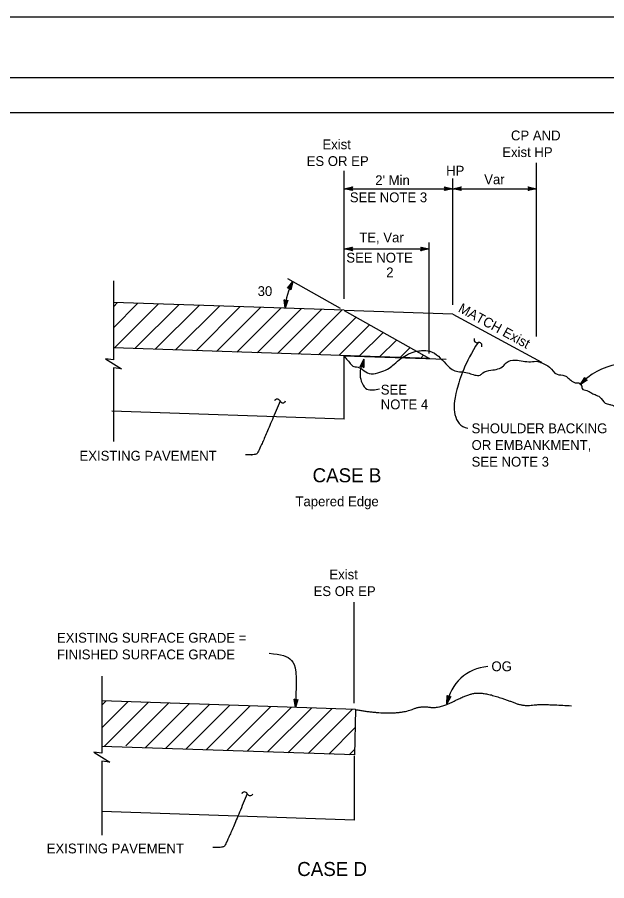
# Model space of a CAD drawing. Extents: x -894 to 866, y -472 to 714.
# Drawn here: x -391 to 30, y 98 to 714 of the extents above; entities that cross this region are included whole.
import ezdxf

# ---------------------------------------------------------------- set-up
doc = ezdxf.new("R2010")
doc.units = 0
for name, color, linetype in [('border_PLOTTING-ELEMENTS', 7, 'Continuous'), ('border_rw_22x34_Cut_Lines', 7, 'Continuous'), ('border_SHEET', 7, 'Continuous'), ('rd_PAVEMENT', 7, 'Continuous'), ('rd_PAVEMENT-anno', 7, 'Continuous'), ('rd_PROFILE-FINISH', 7, 'Continuous'), ('rd_PROFILE-OG', 7, 'Continuous'), ('STR_Hatching A', 7, 'Continuous')]:
    doc.layers.add(name, color=color, linetype=linetype)

msp = doc.modelspace()

# ---------------------------------------------------------------- linework, layer by layer
at = {"layer": 'border_PLOTTING-ELEMENTS'}
for points in [[(-894.04, -472.44), (865.96, -472.44), (865.96, 713.56), (-894.04, 713.56)], [(-864.04, 670.56), (835.96, 670.56), (835.96, -429.44), (-864.04, -429.44)]]:
    msp.add_lwpolyline(points, close=True, dxfattribs=at)
at = {"layer": 'border_rw_22x34_Cut_Lines'}
msp.add_lwpolyline([(-864.04, 670.56), (835.96, 670.56), (835.96, -429.44), (-864.04, -429.44)], close=True, dxfattribs=at)
at = {"layer": 'border_SHEET'}
msp.add_line((-814.04, 645.56), (810.96, 645.56), dxfattribs=at)
at = {"layer": 'rd_PAVEMENT'}
for p, q in [((-321.96, 525.69), (-321.99, 477.22)), ((-157.64, 504.67), (-321.97, 510.27)), ((-157.65, 504.6), (-96.74, 470.21)), ((-321.99, 477.22), (-321.98, 469.39)), ((-96.74, 470.21), (-321.98, 477.89)), ((-157.63, 427.16), (-157.63, 472.29)), ((-157.63, 472.29), (-84.93, 469.81)), ((-321.98, 463.69), (-321.98, 455.86)), ((-321.98, 455.86), (-321.98, 411.14)), ((-157.63, 427.16), (-323.18, 432.81)), ((-330.2, 243.97), (-330.24, 188.89)), ((-149.43, 220.06), (-330.19, 226.22)), ((-149.43, 220.06), (-150.15, 187.7)), ((-150.15, 187.7), (-330.19, 193.84)), ((-150.17, 141.34), (-150.17, 186.99)), ((-330.23, 183.2), (-330.23, 130.64)), ((-150.17, 141.34), (-330.16, 147.48))]:
    msp.add_line(p, q, dxfattribs=at)
for points in [[(-321.98, 469.39), (-327.74, 470.1), (-316.22, 462.98), (-321.98, 463.69)], [(-330.23, 188.89), (-335.99, 189.61), (-324.47, 182.49), (-330.23, 183.2)]]:
    msp.add_lwpolyline(points, dxfattribs=at)
at = {"layer": 'rd_PAVEMENT-anno'}
for p, q in [((-20.54, 485.93), (-20.54, 609.7)), ((-157.63, 512.95), (-157.63, 603.99)), ((-80.03, 508.58), (-80.03, 598.52)), ((-157.63, 591.32), (-80.03, 591.32)), ((-80.03, 591.32), (-20.54, 591.32)), ((-157.63, 548.48), (-96.93, 548.48)), ((-96.93, 473.91), (-96.93, 552.97)), ((-197.88, 527.4), (-160.36, 506.21)), ((-150.54, 224.73), (-150.54, 296.72))]:
    msp.add_line(p, q, dxfattribs=at)
for points in [[(-151.73, 590.01), (-157.63, 591.32), (-151.73, 592.63), (-151.94, 592.29), (-156.26, 591.33), (-151.94, 590.36), (-152.14, 590.7), (-154.91, 591.32), (-152.15, 591.94), (-152.36, 591.59), (-153.55, 591.32), (-152.35, 591.05), (-152.51, 591.32), (-151.73, 592.63), (-152.51, 591.32)], [(-85.94, 592.64), (-80.03, 591.32), (-85.94, 590.02), (-85.73, 590.36), (-81.4, 591.32), (-85.73, 592.29), (-85.52, 591.95), (-82.75, 591.33), (-85.52, 590.71), (-85.31, 591.06), (-84.11, 591.33), (-85.31, 591.6), (-85.15, 591.32), (-85.94, 590.02), (-85.15, 591.32)], [(-74.13, 590.01), (-80.03, 591.32), (-74.13, 592.63), (-74.34, 592.29), (-78.67, 591.33), (-74.34, 590.36), (-74.55, 590.7), (-77.32, 591.32), (-74.55, 591.94), (-74.76, 591.59), (-75.96, 591.32), (-74.75, 591.05), (-74.92, 591.32), (-74.13, 592.63), (-74.92, 591.32)], [(-26.45, 592.64), (-20.54, 591.32), (-26.45, 590.02), (-26.24, 590.36), (-21.91, 591.32), (-26.24, 592.29), (-26.03, 591.95), (-23.26, 591.33), (-26.03, 590.71), (-25.82, 591.06), (-24.62, 591.33), (-25.82, 591.6), (-25.66, 591.32), (-26.45, 590.02), (-25.66, 591.32)], [(-151.73, 547.16), (-157.63, 548.48), (-151.73, 549.79), (-151.94, 549.44), (-156.26, 548.49), (-151.94, 547.51), (-152.14, 547.86), (-154.91, 548.48), (-152.15, 549.09), (-152.36, 548.74), (-153.55, 548.48), (-152.35, 548.21), (-152.51, 548.48), (-151.73, 549.79), (-152.51, 548.48)], [(-102.83, 549.8), (-96.93, 548.48), (-102.83, 547.17), (-102.62, 547.52), (-98.29, 548.48), (-102.62, 549.45), (-102.41, 549.1), (-99.64, 548.48), (-102.41, 547.87), (-102.2, 548.22), (-101, 548.48), (-102.21, 548.75), (-102.04, 548.48), (-102.83, 547.17), (-102.04, 548.48)], [(-197.88, 520.54), (-194.1, 525.26), (-195.52, 519.38), (-195.74, 519.73), (-194.7, 524.03), (-197.47, 520.57), (-197.07, 520.61), (-195.3, 522.82), (-195.96, 520.07), (-196.18, 520.41), (-195.89, 521.6), (-196.66, 520.64), (-196.35, 520.67), (-195.52, 519.38), (-196.35, 520.67)], [(-197.67, 511.84), (-199.56, 506.09), (-200.29, 512.1), (-199.96, 511.86), (-199.43, 507.46), (-198.04, 511.67), (-198.41, 511.5), (-199.29, 508.8), (-199.63, 511.61), (-199.31, 511.37), (-199.16, 510.15), (-198.77, 511.32), (-199.06, 511.19), (-200.29, 512.1), (-199.06, 511.19)], [(-146.16, 464.47), (-143.52, 469.91), (-143.6, 463.86), (-143.89, 464.15), (-143.83, 468.58), (-145.77, 464.59), (-145.38, 464.71), (-144.14, 467.27), (-144.18, 464.43), (-144.47, 464.72), (-144.46, 465.94), (-144.99, 464.84), (-144.69, 464.93), (-143.6, 463.86), (-144.69, 464.93)], [(15.69, 454.85), (10.55, 451.65), (13.85, 456.72), (13.95, 456.33), (11.53, 452.62), (15.3, 454.95), (14.91, 455.05), (12.5, 453.56), (14.04, 455.93), (14.14, 455.53), (13.47, 454.51), (14.51, 455.16), (14.21, 455.24), (13.85, 456.72), (14.21, 455.24)], [(-81.64, 229.42), (-84.44, 224.05), (-84.18, 230.1), (-83.89, 229.8), (-84.09, 225.38), (-82.03, 229.3), (-82.42, 229.19), (-83.74, 226.68), (-83.61, 229.51), (-83.33, 229.22), (-83.38, 227.99), (-82.81, 229.08), (-83.12, 229), (-84.18, 230.1), (-83.12, 229)], [(-190.67, 227.33), (-192.35, 221.52), (-193.3, 227.5), (-192.96, 227.26), (-192.27, 222.89), (-191.03, 227.15), (-191.4, 226.96), (-192.18, 224.24), (-192.62, 227.03), (-192.29, 226.8), (-192.1, 225.59), (-191.76, 226.77), (-192.04, 226.63), (-193.3, 227.5), (-192.04, 226.63)]]:
    msp.add_lwpolyline(points, close=True, dxfattribs=at)
for centre, radius, start, end in [((-158.17, 504.67), 41.41, 150.17581, 178.02771), ((-62.86, 483.75), 2.18, 156.52485, 288.02253), ((-61.51, 479.61), 2.18, 336.52485, 108.02253), ((44.6, 420.25), 46.41, 99.39042, 137.60613), ((-205.25, 439.13), 2.18, 24.25116, 155.74884), ((-201.28, 440.92), 2.18, 204.25116, 335.74884), ((-52.63, 218.51), 32.29, 94.698, 170.11693), ((-228.61, 159.17), 2.18, 24.25116, 155.74884), ((-224.64, 160.96), 2.18, 204.25116, 335.74884)]:
    msp.add_arc(centre, radius, start, end, dxfattribs=at)
for points, degree in [([(-62.18, 481.68), (-71.43, 467.45), (-78.87, 445.13), (-80.14, 429.86), (-74.76, 421.46), (-69.39, 420.54)], 3), ([(-203.26, 440.03), (-218.34, 403.44), (-221.22, 401.46), (-227.8, 401.64)], 2), ([(-210.95, 260.19), (-202.24, 259.28), (-193.66, 257.22), (-190.83, 246.87), (-192.35, 221.52)], 3), ([(-226.63, 160.07), (-241.7, 123.48), (-244.59, 121.5), (-251.16, 121.68)], 2)]:
    msp.add_open_spline(points, degree=degree, dxfattribs=at)
msp.add_spline([(-143.52, 469.91), (-146.19, 458.57), (-141.32, 448.54), (-132.26, 448.8)], degree=3, dxfattribs=at)
at = {"layer": 'rd_PROFILE-FINISH'}
for q in [(-157.65, 504.6), (-16.83, 467.6)]:
    msp.add_line((-80.03, 501.96), q, dxfattribs=at)
at = {"layer": 'rd_PROFILE-OG'}
msp.add_spline([(-157.63, 472.29), (-155.85, 469.91), (-153.19, 466.77), (-150.78, 464.59), (-148.84, 464.35), (-144.5, 462.42), (-139.67, 459.52), (-133.63, 460), (-130.73, 460.97), (-125.41, 463.38), (-122.03, 466.28), (-111.64, 473.53), (-106.33, 475.46), (-102.46, 475.95), (-96.42, 475.46), (-85.07, 466.52), (-77.58, 461.21), (-73.23, 460.73), (-68.4, 459.76), (-64.54, 458.55), (-60.67, 458.55), (-58.74, 460), (-52.94, 461.94), (-44, 465.08), (-42.07, 467.25), (-35.55, 469.18), (-24.68, 467.97), (-19.6, 468.22), (-16.7, 467.25), (-11.15, 464.11), (-5.83, 459.04), (-0.28, 458.07), (1.9, 456.62), (4.8, 454.2), (6.49, 453.24), (7.45, 453), (8.66, 453), (11.32, 451.79), (12.04, 448.89), (15.42, 447.44), (18.32, 445.99), (21.22, 444.54), (24.6, 442.85), (28.47, 438.5), (31.61, 437.54), (32.58, 437.29), (36.2, 435.36), (37.41, 434.15), (39.82, 431.74), (43.69, 428.6), (45.14, 428.84), (47.8, 425.94), (48.76, 424.73), (49, 424.49)], degree=3, dxfattribs=at)
msp.add_open_spline([(-149.43, 220.06), (-134.75, 217.44), (-114.62, 217.88), (-102.98, 222.8), (-90, 220.57), (-68.97, 231.31), (-58.23, 232.2), (-42.12, 227.28), (-30.04, 222.36), (-17.06, 224.15), (4.42, 222.8)], degree=2, dxfattribs=at)
at = {"layer": 'STR_Hatching A'}
for p, q in [((-321.98, 492.19), (-304.49, 509.67)), ((-321.97, 507.23), (-319.03, 510.17)), ((-321.27, 477.87), (-289.96, 509.18)), ((-306.73, 477.37), (-275.42, 508.68)), ((-292.19, 476.88), (-260.88, 508.19)), ((-277.65, 476.38), (-246.34, 507.69)), ((-263.12, 475.88), (-231.81, 507.19)), ((-248.58, 475.39), (-217.27, 506.7)), ((-234.04, 474.89), (-202.73, 506.2)), ((-219.5, 474.4), (-188.19, 505.71)), ((-204.97, 473.9), (-173.66, 505.21)), ((-190.43, 473.41), (-159.12, 504.72)), ((-175.89, 472.91), (-149.05, 499.75)), ((-161.36, 472.41), (-139.44, 494.33)), ((-146.82, 471.92), (-129.84, 488.9)), ((-132.28, 471.42), (-120.23, 483.47)), ((-117.74, 470.93), (-110.62, 478.05)), ((-103.21, 470.43), (-101.01, 472.62)), ((-330.19, 207.02), (-311.62, 225.59)), ((-330.14, 223.27), (-327.28, 226.12)), ((-328.48, 193.78), (-297.17, 225.09)), ((-313.11, 194.11), (-282.63, 224.6)), ((-299.4, 192.79), (-268.09, 224.1)), ((-284.87, 192.3), (-253.56, 223.61)), ((-270.33, 191.8), (-239.02, 223.11)), ((-255.79, 191.31), (-224.48, 222.62)), ((-241.25, 190.81), (-209.94, 222.12)), ((-226.72, 190.31), (-195.41, 221.63)), ((-212.18, 189.82), (-180.87, 221.13)), ((-197.64, 189.32), (-166.33, 220.63)), ((-183.1, 188.83), (-151.79, 220.14)), ((-168.57, 188.33), (-149.72, 207.18)), ((-154.03, 187.84), (-150.06, 191.8))]:
    msp.add_line(p, q, dxfattribs=at)

# ---------------------------------------------------------------- texts
at = {"layer": 'rd_PAVEMENT-anno'}
for s, height, p in [('CP AND ', 7, (-38.71, 625.82)), ('Exist', 7, (-173.05, 619.44)), ('Exist HP', 7, (-44.9, 613.92)), ('ES OR EP', 7, (-184.31, 607.54)), ('HP', 7, (-84.91, 600.71)), ("2' Min", 7, (-135.44, 593.9)), ('Var', 7, (-57.77, 594.53)), ('SEE NOTE 3', 7, (-153.54, 581.7)), ('TE, Var', 7, (-146.83, 553.11)), ('SEE NOTE ', 7, (-156.01, 538.71)), ('2', 7, (-127.59, 528.21)), ('30', 7, (-219.22, 514.84)), ('SEE', 7, (-131.49, 444.6)), ('NOTE 4', 7, (-131.49, 434.1)), ('SHOULDER BACKING', 7, (-66.76, 417.04)), ('OR EMBANKMENT,', 7, (-66.76, 405.14)), ('EXISTING PAVEMENT ', 7, (-346.17, 397.5)), ('SEE NOTE 3', 7, (-66.76, 393.24)), ('CASE B', 10, (-180.09, 382.08)), ('Tapered Edge', 7, (-192.27, 364.96)), ('Exist', 7, (-168.08, 312.87)), ('ES OR EP', 7, (-179.34, 300.97)), ('EXISTING SURFACE GRADE =', 7, (-362.25, 267.75)), ('FINISHED SURFACE GRADE', 7, (-362.25, 255.85)), ('OG', 7, (-52.61, 247.41)), ('EXISTING PAVEMENT ', 7, (-369.53, 117.54)), ('CASE D', 10, (-191.03, 101.41))]:
    msp.add_text(s, height=height, dxfattribs=at).set_placement(p)
msp.add_text('MATCH Exist', height=7, rotation=331.453, dxfattribs=at).set_placement((-76.86, 503.98))

doc.saveas('drawing.dxf')
